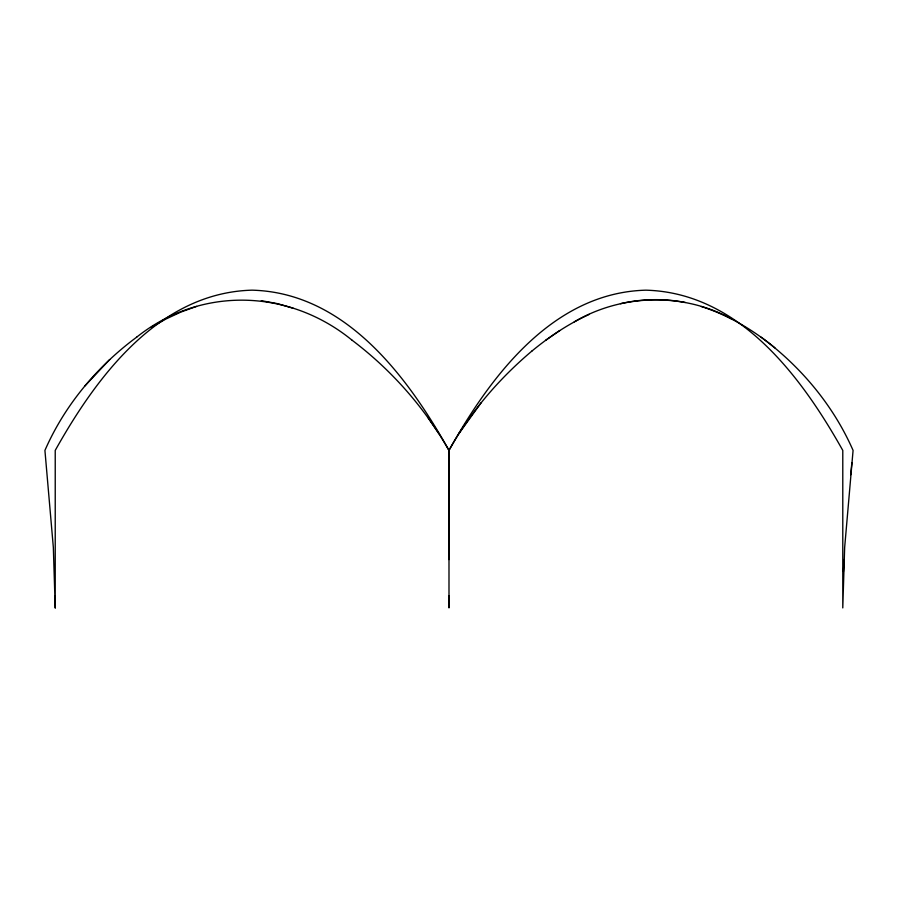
<?xml version="1.0" encoding="UTF-8"?>
<svg xmlns="http://www.w3.org/2000/svg" width="898" height="898" viewBox="0 0 898 898"><rect width="100%" height="100%" fill="white"/><g stroke="black" fill="none" stroke-linecap="round" stroke-linejoin="round"><path stroke-width="1.35" d="M449 595.845L449 607.924L448.966 450.336C407.4 376.251 345.247 292.636 252.091 290.166C158.935 292.647 96.715 376.262 55.227 450.414L55.227 607.924L53.341 547.454L44.922 450.414C64.622 405.29 97.242 366.305 136.732 337.12M761.134 337.177C800.646 366.35 833.322 405.301 853.078 450.414L844.659 547.454L842.784 607.924L842.784 450.414C801.218 376.296 739.043 292.647 645.853 290.177C552.685 292.658 490.454 376.262 448.966 450.414L449 559.566M843.447 571.667L843.985 559.566M850.698 474.716L851.888 462.571M531.852 351.084C498.749 379.046 470.058 412.485 448.955 450.414C424.687 407.625 391.438 369.987 352.218 340.32M458.811 433.712L481.047 402.854M84.839 385.983L109.679 359.57M531.863 351.107C549.419 336.593 568.513 323.864 589.245 314.367M545.591 340.331L559.723 330.543M136.732 337.109C200.939 285.979 289.212 288.741 352.218 340.331M151.01 327.512L165.76 319.104L180.969 312.033L196.583 306.398M574.271 321.854C622.056 293.758 683.468 292.31 732.095 319.194M620.462 303.681C641.711 298.765 663.88 298.327 685.297 302.469M261.296 300.662L277.381 303.625L293.163 308.227M701.259 306.51C728.357 315.063 753.052 329.914 774.929 347.896M428.189 417.873L438.965 433.723M55.16 595.845L55.227 607.924"/></g></svg>
